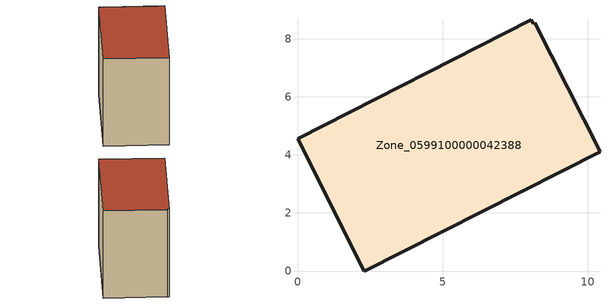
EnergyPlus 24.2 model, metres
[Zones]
Zone_0599100000042388
 floor ground (C_G): 2.31,0 0,4.56 8.05,8.65 8.12,8.52 8.17,8.54 10.42,4.11 z3.23
 wall outside (C_F): 2.31,0 10.42,4.11 8.17,8.54 8.12,8.52 8.05,8.65 0,4.56 2.31,0 z3.23:10.73
 roof outside (C_R): 0,4.56 2.31,0 10.42,4.11 8.17,8.54 8.12,8.52 8.05,8.65 z10.73
[BUILDING]
Pand.0599100000042388: North Axis=0; Terrain=City; Loads Convergence Tolerance Value=0.04; Temperature Convergence Tolerance Value=0.4; Solar Distribution=FullExterior; Maximum Number of Warmup Days=25; Minimum Number of Warmup Days=1
[Site:Location]
Rotterdam.The.Hague.AP_ZH_NLD Design_Conditions: Latitude=51.96; Longitude=4.45; Time Zone=1; Elevation=-4.5
[SITE:GROUNDTEMPERATURE:BUILDINGSURFACE]
18, 18, 18, 18, 18, 18, 18, 18, 18, 18, 18, 18
[MATERIAL] Thermal Absorptance=0.9; Solar Absorptance=0.7; Visible Absorptance=0.7
Name | Roughness | Thickness | Conductivity | Density | Specific Heat
G.TI.1992-2005 | MediumSmooth | 0.15 | 0.06 | 540 | 1210
F.TI.1992-2005 | Rough | 0.3 | 0.12 | 1920 | 840
R.TI.1992-2005 | MediumRough | 0.2 | 0.08 | 1500 | 1000
[CONSTRUCTION]
C_G: G.TI.1992-2005
C_F: F.TI.1992-2005
C_R: R.TI.1992-2005
[ZONE]
Zone_0599100000042388: Type=1; Multiplier=1; Ceiling Height=Autocalculate; Volume=Autocalculate; Floor Area=autocalculate; Part of Total Floor Area=Yes
[ZONEINFILTRATION:DESIGNFLOWRATE]
Infil_Zone_0599100000042388: Zone or ZoneList or Space or SpaceList=Zone_0599100000042388; Schedule=AlwaysOn; Design Flow Rate Calculation Method=Flow/Area; Flow Rate per Floor Area=0.0015; Constant Term Coefficient=1; Temperature Term Coefficient=0; Velocity Term Coefficient=0; Velocity Squared Term Coefficient=0
[HVACTEMPLATE:ZONE:IDEALLOADSAIRSYSTEM]
Zone_0599100000042388: Maximum Heating Supply Air Temperature=50; Minimum Cooling Supply Air Temperature=13; Maximum Heating Supply Air Humidity Ratio=0.0156; Minimum Cooling Supply Air Humidity Ratio=0.0077; Heating Limit=NoLimit; Cooling Limit=NoLimit; Dehumidification Control Type=ConstantSensibleHeatRatio; Cooling Sensible Heat Ratio=0.7; Dehumidification Setpoint=60; Humidification Control Type=None; Humidification Setpoint=30; Outdoor Air Method=None; Outdoor Air Flow Rate per Person=0.00944; Outdoor Air Flow Rate per Zone Floor Area=0; Outdoor Air Flow Rate per Zone=0; Demand Controlled Ventilation Type=None; Outdoor Air Economizer Type=NoEconomizer; Heat Recovery Type=None; Sensible Heat Recovery Effectiveness=0.7; Latent Heat Recovery Effectiveness=0.65
[ZONECONTROL:THERMOSTAT]
ThermostatControl_Zone_0599100000042388: Zone or ZoneList=Zone_0599100000042388; Control Type Schedule=DualSetpointControlType; Control 1=Thermostat_Zone_0599100000042388; Temperature Difference Between Cutout And Setpoint=0
[THERMOSTATSETPOINT:DUALSETPOINT]
Thermostat_Zone_0599100000042388: Heating Setpoint Temperature Schedule=HeatingSetpoint_Zone_0599100000042388; Cooling Setpoint Temperature Schedule=CoolingSetpoint_Zone_0599100000042388
[SCHEDULE:COMPACT]
HeatingSetpoint_Zone_0599100000042388: Through: 12/31, For: AllDays, Until: 24:00, 21
CoolingSetpoint_Zone_0599100000042388: Through: 12/31, For: AllDays, Until: 24:00, 24
DualSetpointControlType: Through: 12/31, For: AllDays, Until: 24:00, 4
AlwaysOn: Through: 12/31, For: AllDays, Until: 24:00, 1
